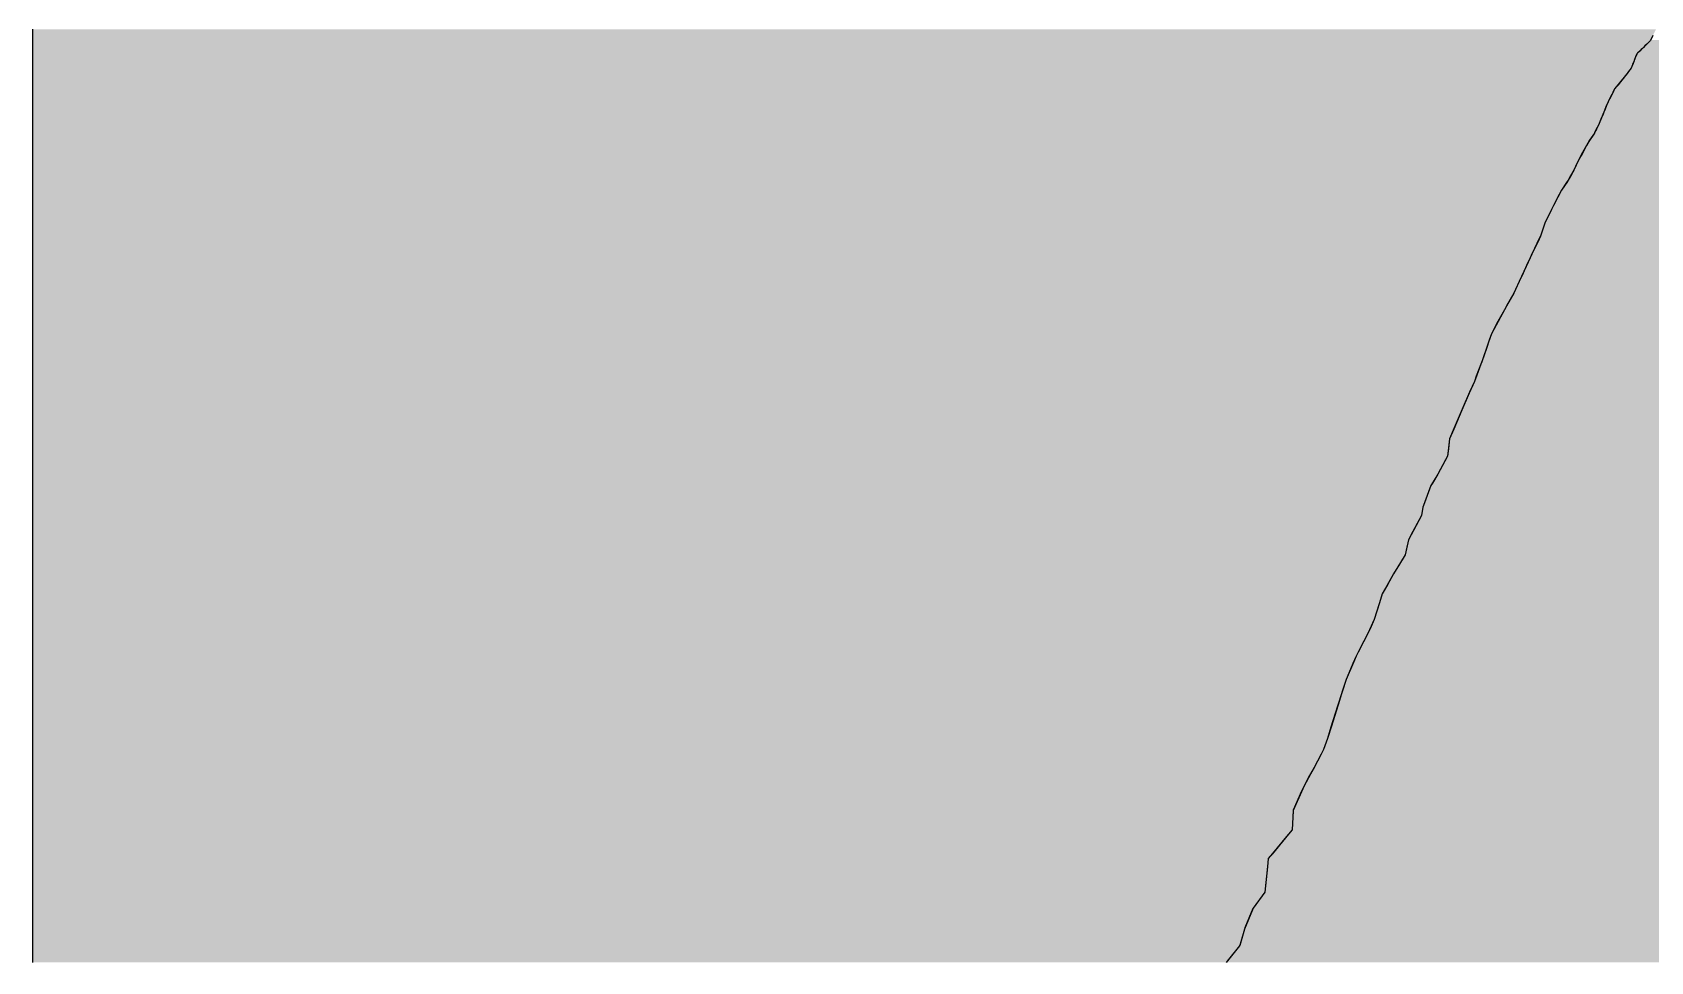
# Model space of a CAD drawing. Extents: x 0 to 428, y 0 to 297.
# Drawn here: x 284.32 to 295.65, y 19.81 to 26.31 of the extents above; entities that cross this region are included whole.
import ezdxf

# ---------------------------------------------------------------- set-up
doc = ezdxf.new("R2010")
doc.units = 0
doc.header["$MEASUREMENT"] = 0
doc.linetypes.add('CONTIN', pattern=[0])
doc.layers.get('0').update_dxf_attribs({"linetype": 'CONTIN'})
doc.layers.add('2', color=7, linetype='CONTIN')

# ---------------------------------------------------------------- blocks, each defined once
blk = doc.blocks.new('LOGO')
at = {"color": 156, "linetype": 'Continuous'}
for p, q in [((-135.675, 26.337), (-135.675, 26.293)), ((-135.675, 26.293), (-135.675, 26.258)), ((-124.331, 26.293), (-124.348, 26.258)), ((-135.675, 26.258), (-135.675, 26.258)), ((-135.675, 26.258), (-135.675, 26.258)), ((-135.675, 26.258), (-135.675, 26.256)), ((-135.675, 26.256), (-135.675, 26.254)), ((-135.675, 26.254), (-135.675, 26.253)), ((-135.675, 26.253), (-135.675, 26.249)), ((-135.675, 26.249), (-135.675, 26.247)), ((-135.675, 26.247), (-135.675, 26.244)), ((-135.675, 26.244), (-135.675, 26.233)), ((-135.675, 26.233), (-135.675, 26.22)), ((-135.675, 26.22), (-135.675, 26.209)), ((-135.675, 26.209), (-135.675, 26.202)), ((-135.675, 26.202), (-135.675, 26.195)), ((-135.675, 26.195), (-135.675, 26.186)), ((-135.675, 26.186), (-135.675, 26.169)), ((-135.675, 26.169), (-135.675, 26.164)), ((-124.439, 26.169), (-124.444, 26.164)), ((-124.421, 26.186), (-124.439, 26.169)), ((-124.413, 26.195), (-124.421, 26.186)), ((-124.405, 26.202), (-124.413, 26.195)), ((-124.398, 26.209), (-124.405, 26.202)), ((-124.387, 26.22), (-124.398, 26.209)), ((-124.373, 26.233), (-124.387, 26.22)), ((-124.362, 26.244), (-124.373, 26.233)), ((-124.359, 26.247), (-124.362, 26.244)), ((-124.357, 26.249), (-124.359, 26.247)), ((-124.353, 26.253), (-124.357, 26.249)), ((-124.352, 26.254), (-124.353, 26.253)), ((-124.35, 26.256), (-124.352, 26.254)), ((-124.348, 26.258), (-124.35, 26.256)), ((-124.348, 26.258), (-124.348, 26.258)), ((-124.348, 26.258), (-124.348, 26.258)), ((-135.675, 26.164), (-135.675, 26.163)), ((-135.675, 26.163), (-135.675, 26.15)), ((-135.675, 26.15), (-135.675, 26.13)), ((-135.675, 26.13), (-135.675, 26.119)), ((-135.675, 26.119), (-135.675, 26.116)), ((-135.675, 26.116), (-135.675, 26.09)), ((-135.675, 26.09), (-135.675, 26.089)), ((-135.675, 26.089), (-135.675, 26.083)), ((-135.675, 26.083), (-135.675, 26.064)), ((-135.675, 26.064), (-135.675, 26.053)), ((-124.484, 26.064), (-124.492, 26.053)), ((-124.476, 26.083), (-124.484, 26.064)), ((-124.474, 26.089), (-124.476, 26.083)), ((-124.463, 26.116), (-124.474, 26.09)), ((-124.474, 26.09), (-124.474, 26.089)), ((-124.462, 26.119), (-124.463, 26.116)), ((-124.458, 26.13), (-124.462, 26.119)), ((-124.45, 26.15), (-124.458, 26.13)), ((-124.444, 26.163), (-124.45, 26.15)), ((-124.444, 26.164), (-124.444, 26.163)), ((-135.675, 26.053), (-135.675, 26.052)), ((-135.675, 26.052), (-135.675, 26.033)), ((-135.675, 26.033), (-135.675, 26.028)), ((-135.675, 26.028), (-135.675, 25.961)), ((-135.675, 25.961), (-135.675, 25.941)), ((-124.566, 25.961), (-124.582, 25.941)), ((-124.512, 26.028), (-124.566, 25.961)), ((-124.508, 26.033), (-124.512, 26.028)), ((-124.493, 26.052), (-124.508, 26.033)), ((-124.492, 26.053), (-124.493, 26.052)), ((-135.675, 25.941), (-135.675, 25.939)), ((-135.675, 25.939), (-135.675, 25.92)), ((-135.675, 25.92), (-135.675, 25.894)), ((-135.675, 25.894), (-135.675, 25.88)), ((-135.675, 25.88), (-135.675, 25.84)), ((-135.675, 25.84), (-135.675, 25.83)), ((-135.675, 25.83), (-135.675, 25.808)), ((-124.645, 25.83), (-124.653, 25.808)), ((-124.64, 25.84), (-124.645, 25.83)), ((-124.619, 25.88), (-124.64, 25.84)), ((-124.612, 25.894), (-124.619, 25.88)), ((-124.599, 25.92), (-124.612, 25.894)), ((-124.583, 25.939), (-124.599, 25.92)), ((-124.582, 25.941), (-124.583, 25.939)), ((-135.675, 25.808), (-135.675, 25.806)), ((-135.675, 25.806), (-135.675, 25.757)), ((-135.675, 25.757), (-135.675, 25.743)), ((-135.675, 25.743), (-135.675, 25.707)), ((-124.68, 25.743), (-124.695, 25.707)), ((-124.675, 25.757), (-124.68, 25.743)), ((-124.655, 25.806), (-124.675, 25.757)), ((-124.653, 25.808), (-124.655, 25.806)), ((-135.675, 25.707), (-135.675, 25.677)), ((-135.675, 25.677), (-135.675, 25.651)), ((-135.675, 25.651), (-135.675, 25.646)), ((-135.675, 25.646), (-135.675, 25.612)), ((-135.675, 25.612), (-135.675, 25.61)), ((-135.675, 25.61), (-135.675, 25.552)), ((-124.741, 25.61), (-124.779, 25.552)), ((-124.74, 25.612), (-124.741, 25.61)), ((-124.723, 25.646), (-124.74, 25.612)), ((-124.72, 25.651), (-124.723, 25.646)), ((-124.707, 25.677), (-124.72, 25.651)), ((-124.695, 25.707), (-124.707, 25.677)), ((-135.675, 25.552), (-135.675, 25.524)), ((-135.675, 25.524), (-135.675, 25.466)), ((-124.797, 25.524), (-124.827, 25.466)), ((-124.779, 25.552), (-124.797, 25.524)), ((-135.675, 25.466), (-135.675, 25.434)), ((-135.675, 25.434), (-135.675, 25.376)), ((-135.675, 25.376), (-135.675, 25.35)), ((-124.872, 25.376), (-124.884, 25.35)), ((-124.844, 25.434), (-124.872, 25.376)), ((-124.827, 25.466), (-124.844, 25.434)), ((-135.675, 25.35), (-135.675, 25.311)), ((-135.675, 25.311), (-135.675, 25.28)), ((-135.675, 25.28), (-135.675, 25.264)), ((-135.675, 25.264), (-135.675, 25.21)), ((-124.935, 25.264), (-124.971, 25.21)), ((-124.924, 25.28), (-124.935, 25.264)), ((-124.907, 25.311), (-124.924, 25.28)), ((-124.884, 25.35), (-124.907, 25.311)), ((-135.675, 25.21), (-135.675, 25.154)), ((-135.675, 25.154), (-135.675, 25.104)), ((-125.001, 25.154), (-125.028, 25.104)), ((-124.971, 25.21), (-125.001, 25.154)), ((-135.675, 25.104), (-135.675, 25.067)), ((-135.675, 25.067), (-135.675, 24.98)), ((-125.046, 25.067), (-125.088, 24.98)), ((-125.028, 25.104), (-125.046, 25.067)), ((-135.675, 24.98), (-135.675, 24.952)), ((-135.675, 24.952), (-135.675, 24.89)), ((-125.097, 24.952), (-125.118, 24.89)), ((-125.088, 24.98), (-125.097, 24.952)), ((-135.675, 24.89), (-135.675, 24.869)), ((-135.675, 24.869), (-135.675, 24.754)), ((-125.128, 24.869), (-125.183, 24.754)), ((-125.118, 24.89), (-125.128, 24.869)), ((-135.675, 24.754), (-135.675, 24.737)), ((-135.675, 24.737), (-135.675, 24.676)), ((-125.191, 24.737), (-125.219, 24.676)), ((-125.183, 24.754), (-125.191, 24.737)), ((-135.675, 24.676), (-135.675, 24.606)), ((-135.675, 24.606), (-135.675, 24.597)), ((-135.675, 24.597), (-135.675, 24.49)), ((-125.255, 24.597), (-125.305, 24.49)), ((-125.25, 24.606), (-125.255, 24.597)), ((-125.219, 24.676), (-125.25, 24.606)), ((-135.675, 24.49), (-135.675, 24.401)), ((-125.305, 24.49), (-125.355, 24.401)), ((-135.675, 24.401), (-135.675, 24.373)), ((-135.675, 24.373), (-135.675, 24.266)), ((-125.371, 24.373), (-125.429, 24.266)), ((-125.355, 24.401), (-125.371, 24.373)), ((-135.675, 24.266), (-135.675, 24.207)), ((-125.429, 24.266), (-125.461, 24.207)), ((-135.675, 24.207), (-135.675, 24.141)), ((-135.675, 24.141), (-135.675, 24.01)), ((-125.484, 24.141), (-125.529, 24.01)), ((-125.461, 24.207), (-125.484, 24.141)), ((-135.675, 24.01), (-135.675, 23.993)), ((-135.675, 23.993), (-135.675, 23.909)), ((-135.675, 23.909), (-135.675, 23.873)), ((-125.568, 23.909), (-125.581, 23.873)), ((-125.535, 23.993), (-125.568, 23.909)), ((-125.529, 24.01), (-125.535, 23.993)), ((-135.675, 23.873), (-135.675, 23.79)), ((-135.675, 23.79), (-135.675, 23.671)), ((-125.618, 23.79), (-125.669, 23.671)), ((-125.581, 23.873), (-125.618, 23.79)), ((-135.675, 23.671), (-135.675, 23.54)), ((-125.669, 23.671), (-125.725, 23.54)), ((-135.675, 23.54), (-135.675, 23.471)), ((-135.675, 23.471), (-135.675, 23.401)), ((-125.755, 23.471), (-125.763, 23.401)), ((-125.725, 23.54), (-125.755, 23.471)), ((-135.675, 23.401), (-135.675, 23.351)), ((-135.675, 23.351), (-135.675, 23.315)), ((-125.769, 23.351), (-125.787, 23.315)), ((-125.763, 23.401), (-125.769, 23.351)), ((-135.675, 23.315), (-135.675, 23.224)), ((-135.675, 23.224), (-135.675, 23.162)), ((-125.836, 23.224), (-125.874, 23.162)), ((-125.787, 23.315), (-125.836, 23.224)), ((-135.675, 23.162), (-135.675, 23.144)), ((-135.675, 23.144), (-135.675, 23.023)), ((-125.886, 23.144), (-125.931, 23.023)), ((-125.874, 23.162), (-125.886, 23.144)), ((-135.675, 23.023), (-135.675, 22.994)), ((-125.931, 23.023), (-125.942, 22.994)), ((-135.675, 22.994), (-135.675, 22.934)), ((-135.675, 22.934), (-135.675, 22.823)), ((-125.952, 22.934), (-126.011, 22.823)), ((-125.942, 22.994), (-125.952, 22.934)), ((-135.675, 22.823), (-135.675, 22.764)), ((-126.011, 22.823), (-126.042, 22.764)), ((-135.675, 22.764), (-135.675, 22.693)), ((-135.675, 22.693), (-135.675, 22.661)), ((-135.675, 22.661), (-135.675, 22.576)), ((-126.066, 22.661), (-126.117, 22.576)), ((-126.059, 22.693), (-126.066, 22.661)), ((-126.042, 22.764), (-126.059, 22.693)), ((-135.675, 22.576), (-135.675, 22.527)), ((-126.117, 22.576), (-126.146, 22.527)), ((-135.675, 22.527), (-135.675, 22.443)), ((-135.675, 22.443), (-135.675, 22.387)), ((-126.194, 22.443), (-126.226, 22.387)), ((-126.146, 22.527), (-126.194, 22.443)), ((-135.675, 22.387), (-135.675, 22.317)), ((-135.675, 22.317), (-135.675, 22.207)), ((-126.248, 22.317), (-126.283, 22.207)), ((-126.226, 22.387), (-126.248, 22.317)), ((-135.675, 22.207), (-135.675, 22.136)), ((-126.283, 22.207), (-126.314, 22.136)), ((-135.675, 22.136), (-135.675, 22.124)), ((-135.675, 22.124), (-135.675, 21.98)), ((-126.319, 22.124), (-126.394, 21.98)), ((-126.314, 22.136), (-126.319, 22.124)), ((-135.675, 21.98), (-135.675, 21.95)), ((-126.394, 21.98), (-126.409, 21.95)), ((-135.675, 21.95), (-135.675, 21.899)), ((-135.675, 21.899), (-135.675, 21.787)), ((-126.431, 21.899), (-126.479, 21.787)), ((-126.409, 21.95), (-126.431, 21.899)), ((-135.675, 21.787), (-135.675, 21.701)), ((-126.479, 21.787), (-126.507, 21.701)), ((-135.675, 21.701), (-135.675, 21.602)), ((-126.507, 21.701), (-126.538, 21.602)), ((-135.675, 21.602), (-135.675, 21.454)), ((-126.538, 21.602), (-126.585, 21.454)), ((-135.675, 21.454), (-135.675, 21.375)), ((-126.585, 21.454), (-126.61, 21.375)), ((-135.675, 21.375), (-135.675, 21.298)), ((-135.675, 21.298), (-135.675, 21.256)), ((-126.637, 21.298), (-126.659, 21.256)), ((-126.61, 21.375), (-126.637, 21.298)), ((-135.675, 21.256), (-135.675, 21.171)), ((-126.659, 21.256), (-126.703, 21.171)), ((-135.675, 21.171), (-135.675, 21.117)), ((-135.675, 21.117), (-135.675, 21.045)), ((-126.734, 21.117), (-126.773, 21.045)), ((-126.703, 21.171), (-126.734, 21.117)), ((-135.675, 21.045), (-135.675, 21.002)), ((-135.675, 21.002), (-135.675, 20.871)), ((-126.792, 21.002), (-126.85, 20.871)), ((-126.773, 21.045), (-126.792, 21.002)), ((-135.675, 20.871), (-135.675, 20.87)), ((-135.675, 20.87), (-135.675, 20.735)), ((-126.85, 20.87), (-126.857, 20.735)), ((-126.85, 20.871), (-126.85, 20.87)), ((-135.675, 20.735), (-135.675, 20.681)), ((-126.857, 20.735), (-126.902, 20.681)), ((-135.675, 20.681), (-135.675, 20.566)), ((-126.902, 20.681), (-126.997, 20.566)), ((-135.675, 20.566), (-135.675, 20.535)), ((-135.675, 20.535), (-135.675, 20.477)), ((-127.024, 20.535), (-127.029, 20.477)), ((-126.997, 20.566), (-127.024, 20.535)), ((-135.675, 20.477), (-135.675, 20.301)), ((-127.029, 20.477), (-127.047, 20.301)), ((-135.675, 20.301), (-135.675, 20.188)), ((-127.047, 20.301), (-127.13, 20.188)), ((-135.675, 20.188), (-135.675, 20.177)), ((-135.675, 20.177), (-135.675, 20.042)), ((-127.135, 20.177), (-127.19, 20.042)), ((-127.13, 20.188), (-127.135, 20.177)), ((-135.675, 20.042), (-135.675, 20.041)), ((-135.675, 20.041), (-135.675, 19.928)), ((-127.19, 20.041), (-127.223, 19.928)), ((-127.19, 20.042), (-127.19, 20.041)), ((-135.675, 19.928), (-135.675, 19.924)), ((-135.675, 19.924), (-135.675, 19.82)), ((-127.224, 19.924), (-127.309, 19.82)), ((-127.223, 19.928), (-127.224, 19.924)), ((-135.675, 19.82), (-135.675, 19.808)), ((-127.309, 19.82), (-127.318, 19.808))]:
    blk.add_line(p, q, dxfattribs=at)
at = {"color": 9, "linetype": 'Continuous'}
for p, q in [((-124.439, 26.169), (-124.444, 26.164)), ((-124.436, 26.172), (-124.439, 26.169)), ((-124.413, 26.195), (-124.436, 26.172)), ((-124.404, 26.203), (-124.413, 26.195)), ((-124.397, 26.21), (-124.404, 26.203)), ((-124.39, 26.217), (-124.397, 26.21)), ((-124.379, 26.228), (-124.39, 26.217)), ((-124.364, 26.242), (-124.379, 26.228)), ((-124.362, 26.244), (-124.364, 26.242)), ((-124.351, 26.255), (-124.362, 26.244)), ((-124.349, 26.257), (-124.351, 26.255)), ((-124.348, 26.258), (-124.349, 26.257)), ((-124.346, 26.262), (-124.348, 26.258)), ((-124.486, 26.062), (-124.493, 26.052)), ((-124.484, 26.064), (-124.486, 26.062)), ((-124.474, 26.089), (-124.484, 26.064)), ((-124.473, 26.091), (-124.474, 26.089)), ((-124.47, 26.098), (-124.473, 26.091)), ((-124.463, 26.116), (-124.47, 26.098)), ((-124.459, 26.127), (-124.463, 26.116)), ((-124.455, 26.138), (-124.459, 26.127)), ((-124.446, 26.159), (-124.455, 26.138)), ((-124.444, 26.164), (-124.446, 26.159)), ((-124.577, 25.947), (-124.599, 25.92)), ((-124.575, 25.949), (-124.577, 25.947)), ((-124.559, 25.97), (-124.575, 25.949)), ((-124.505, 26.037), (-124.559, 25.97)), ((-124.501, 26.042), (-124.505, 26.037)), ((-124.493, 26.052), (-124.501, 26.042)), ((-124.645, 25.83), (-124.65, 25.817)), ((-124.635, 25.848), (-124.645, 25.83)), ((-124.615, 25.888), (-124.635, 25.848)), ((-124.608, 25.902), (-124.615, 25.888)), ((-124.599, 25.92), (-124.608, 25.902)), ((-124.692, 25.716), (-124.707, 25.677)), ((-124.677, 25.751), (-124.692, 25.716)), ((-124.671, 25.765), (-124.677, 25.751)), ((-124.651, 25.814), (-124.671, 25.765)), ((-124.65, 25.817), (-124.651, 25.814)), ((-124.741, 25.61), (-124.774, 25.56)), ((-124.733, 25.626), (-124.741, 25.61)), ((-124.727, 25.638), (-124.733, 25.626)), ((-124.719, 25.655), (-124.727, 25.638)), ((-124.716, 25.659), (-124.719, 25.655)), ((-124.707, 25.677), (-124.716, 25.659)), ((-124.797, 25.524), (-124.823, 25.475)), ((-124.774, 25.56), (-124.797, 25.524)), ((-124.868, 25.385), (-124.884, 25.35)), ((-124.844, 25.434), (-124.868, 25.385)), ((-124.823, 25.475), (-124.844, 25.434)), ((-124.929, 25.272), (-124.971, 25.21)), ((-124.924, 25.28), (-124.929, 25.272)), ((-124.902, 25.32), (-124.924, 25.28)), ((-124.884, 25.35), (-124.902, 25.32)), ((-124.996, 25.163), (-125.028, 25.104)), ((-124.971, 25.21), (-124.996, 25.163)), ((-125.041, 25.075), (-125.088, 24.98)), ((-125.028, 25.104), (-125.041, 25.075)), ((-125.094, 24.96), (-125.118, 24.89)), ((-125.088, 24.98), (-125.094, 24.96)), ((-125.124, 24.877), (-125.179, 24.763)), ((-125.118, 24.89), (-125.124, 24.877)), ((-125.191, 24.737), (-125.215, 24.684)), ((-125.179, 24.763), (-125.191, 24.737)), ((-125.255, 24.597), (-125.305, 24.49)), ((-125.247, 24.614), (-125.255, 24.597)), ((-125.215, 24.684), (-125.247, 24.614)), ((-125.305, 24.49), (-125.351, 24.41)), ((-125.371, 24.373), (-125.425, 24.275)), ((-125.351, 24.41), (-125.371, 24.373)), ((-125.425, 24.275), (-125.461, 24.207)), ((-125.474, 24.169), (-125.497, 24.104)), ((-125.461, 24.207), (-125.474, 24.169)), ((-125.526, 24.018), (-125.535, 23.993)), ((-125.497, 24.104), (-125.526, 24.018)), ((-125.564, 23.917), (-125.581, 23.873)), ((-125.535, 23.993), (-125.564, 23.917)), ((-125.614, 23.798), (-125.666, 23.679)), ((-125.581, 23.873), (-125.614, 23.798)), ((-125.666, 23.679), (-125.722, 23.548)), ((-125.755, 23.471), (-125.762, 23.409)), ((-125.722, 23.548), (-125.755, 23.471)), ((-125.769, 23.351), (-125.783, 23.324)), ((-125.762, 23.409), (-125.769, 23.351)), ((-125.836, 23.224), (-125.869, 23.171)), ((-125.783, 23.324), (-125.836, 23.224)), ((-125.886, 23.144), (-125.928, 23.031)), ((-125.869, 23.171), (-125.886, 23.144)), ((-125.928, 23.031), (-125.942, 22.994)), ((-125.952, 22.934), (-126.007, 22.831)), ((-125.942, 22.994), (-125.952, 22.934)), ((-126.007, 22.831), (-126.042, 22.764)), ((-126.066, 22.661), (-126.112, 22.584)), ((-126.057, 22.701), (-126.066, 22.661)), ((-126.042, 22.764), (-126.057, 22.701)), ((-126.112, 22.584), (-126.146, 22.527)), ((-126.189, 22.451), (-126.226, 22.387)), ((-126.146, 22.527), (-126.189, 22.451)), ((-126.245, 22.325), (-126.283, 22.207)), ((-126.226, 22.387), (-126.245, 22.325)), ((-126.283, 22.207), (-126.311, 22.143)), ((-126.319, 22.124), (-126.39, 21.988)), ((-126.311, 22.143), (-126.319, 22.124)), ((-126.39, 21.988), (-126.409, 21.95)), ((-126.428, 21.907), (-126.479, 21.787)), ((-126.409, 21.95), (-126.428, 21.907)), ((-126.479, 21.787), (-126.504, 21.71)), ((-126.504, 21.71), (-126.535, 21.611)), ((-126.535, 21.611), (-126.582, 21.462)), ((-126.582, 21.462), (-126.61, 21.375)), ((-126.637, 21.298), (-126.654, 21.265)), ((-126.61, 21.375), (-126.637, 21.298)), ((-126.654, 21.265), (-126.703, 21.171)), ((-126.729, 21.125), (-126.773, 21.045)), ((-126.703, 21.171), (-126.729, 21.125)), ((-126.791, 21.006), (-126.849, 20.873)), ((-126.773, 21.045), (-126.791, 21.006)), ((-126.85, 20.871), (-126.857, 20.735)), ((-126.849, 20.873), (-126.85, 20.871)), ((-126.857, 20.735), (-126.895, 20.689)), ((-126.895, 20.689), (-126.994, 20.57)), ((-127.024, 20.535), (-127.029, 20.48)), ((-126.994, 20.57), (-127.024, 20.535)), ((-127.029, 20.48), (-127.047, 20.301)), ((-127.047, 20.301), (-127.13, 20.188)), ((-127.131, 20.186), (-127.187, 20.051)), ((-127.13, 20.188), (-127.131, 20.186)), ((-127.187, 20.051), (-127.19, 20.041)), ((-127.19, 20.041), (-127.22, 19.936)), ((-127.302, 19.828), (-127.318, 19.808)), ((-127.224, 19.924), (-127.302, 19.828)), ((-127.22, 19.936), (-127.224, 19.924))]:
    blk.add_line(p, q, dxfattribs=at)
at = {"color": 156, "linetype": 'Continuous'}
for points in [[(-135.675, 26.337), (-135.675, 26.293), (-124.331, 26.293)], [(-135.675, 26.293), (-135.675, 26.258), (-124.348, 26.258)], [(-135.675, 26.258), (-135.675, 26.258), (-124.348, 26.258)], [(-135.675, 26.258), (-135.675, 26.258), (-124.348, 26.258)], [(-135.675, 26.258), (-135.675, 26.256), (-124.35, 26.256)], [(-135.675, 26.256), (-135.675, 26.254), (-124.352, 26.254)], [(-135.675, 26.254), (-135.675, 26.253), (-124.353, 26.253)], [(-135.675, 26.253), (-135.675, 26.249), (-124.357, 26.249)], [(-135.675, 26.249), (-135.675, 26.247), (-124.359, 26.247)], [(-135.675, 26.247), (-135.675, 26.244), (-124.362, 26.244)], [(-135.675, 26.244), (-135.675, 26.233), (-124.373, 26.233)], [(-135.675, 26.233), (-135.675, 26.22), (-124.387, 26.22)], [(-135.675, 26.22), (-135.675, 26.209), (-124.398, 26.209)], [(-135.675, 26.209), (-135.675, 26.202), (-124.405, 26.202)], [(-135.675, 26.202), (-135.675, 26.195), (-124.413, 26.195)], [(-135.675, 26.195), (-135.675, 26.186), (-124.421, 26.186)], [(-135.675, 26.186), (-135.675, 26.169), (-124.439, 26.169)], [(-135.675, 26.169), (-135.675, 26.164), (-124.444, 26.164)], [(-135.675, 26.164), (-135.675, 26.163), (-124.444, 26.163)], [(-135.675, 26.163), (-135.675, 26.15), (-124.45, 26.15)], [(-135.675, 26.15), (-135.675, 26.13), (-124.458, 26.13)], [(-135.675, 26.13), (-135.675, 26.119), (-124.462, 26.119)], [(-135.675, 26.119), (-135.675, 26.116), (-124.463, 26.116)], [(-135.675, 26.116), (-135.675, 26.09), (-124.474, 26.09)], [(-135.675, 26.09), (-135.675, 26.089), (-124.474, 26.089)], [(-135.675, 26.089), (-135.675, 26.083), (-124.476, 26.083)], [(-135.675, 26.083), (-135.675, 26.064), (-124.484, 26.064)], [(-135.675, 26.064), (-135.675, 26.053), (-124.492, 26.053)], [(-135.675, 26.053), (-135.675, 26.052), (-124.493, 26.052)], [(-135.675, 26.052), (-135.675, 26.033), (-124.508, 26.033)], [(-135.675, 26.033), (-135.675, 26.028), (-124.512, 26.028)], [(-135.675, 26.028), (-135.675, 25.961), (-124.566, 25.961)], [(-135.675, 25.961), (-135.675, 25.941), (-124.582, 25.941)], [(-135.675, 25.941), (-135.675, 25.939), (-124.583, 25.939)], [(-135.675, 25.939), (-135.675, 25.92), (-124.599, 25.92)], [(-135.675, 25.92), (-135.675, 25.894), (-124.612, 25.894)], [(-135.675, 25.894), (-135.675, 25.88), (-124.619, 25.88)], [(-135.675, 25.88), (-135.675, 25.84), (-124.64, 25.84)], [(-135.675, 25.84), (-135.675, 25.83), (-124.645, 25.83)], [(-135.675, 25.83), (-135.675, 25.808), (-124.653, 25.808)], [(-135.675, 25.808), (-135.675, 25.806), (-124.655, 25.806)], [(-135.675, 25.806), (-135.675, 25.757), (-124.675, 25.757)], [(-135.675, 25.757), (-135.675, 25.743), (-124.68, 25.743)], [(-135.675, 25.743), (-135.675, 25.707), (-124.695, 25.707)], [(-135.675, 25.707), (-135.675, 25.677), (-124.707, 25.677)], [(-135.675, 25.677), (-135.675, 25.651), (-124.72, 25.651)], [(-135.675, 25.651), (-135.675, 25.646), (-124.723, 25.646)], [(-135.675, 25.646), (-135.675, 25.612), (-124.74, 25.612)], [(-135.675, 25.612), (-135.675, 25.61), (-124.741, 25.61)], [(-135.675, 25.61), (-135.675, 25.552), (-124.779, 25.552)], [(-135.675, 25.552), (-135.675, 25.524), (-124.797, 25.524)], [(-135.675, 25.524), (-135.675, 25.466), (-124.827, 25.466)], [(-135.675, 25.466), (-135.675, 25.434), (-124.844, 25.434)], [(-135.675, 25.434), (-135.675, 25.376), (-124.872, 25.376)], [(-135.675, 25.376), (-135.675, 25.35), (-124.884, 25.35)], [(-135.675, 25.35), (-135.675, 25.311), (-124.907, 25.311)], [(-135.675, 25.311), (-135.675, 25.28), (-124.924, 25.28)], [(-135.675, 25.28), (-135.675, 25.264), (-124.935, 25.264)], [(-135.675, 25.264), (-135.675, 25.21), (-124.971, 25.21)], [(-135.675, 25.21), (-135.675, 25.154), (-125.001, 25.154)], [(-135.675, 25.154), (-135.675, 25.104), (-125.028, 25.104)], [(-135.675, 25.104), (-135.675, 25.067), (-125.046, 25.067)], [(-135.675, 25.067), (-135.675, 24.98), (-125.088, 24.98)], [(-135.675, 24.98), (-135.675, 24.952), (-125.097, 24.952)], [(-135.675, 24.952), (-135.675, 24.89), (-125.118, 24.89)], [(-135.675, 24.89), (-135.675, 24.869), (-125.128, 24.869)], [(-135.675, 24.869), (-135.675, 24.754), (-125.183, 24.754)], [(-135.675, 24.754), (-135.675, 24.737), (-125.191, 24.737)], [(-135.675, 24.737), (-135.675, 24.676), (-125.219, 24.676)], [(-135.675, 24.676), (-135.675, 24.606), (-125.25, 24.606)], [(-135.675, 24.606), (-135.675, 24.597), (-125.255, 24.597)], [(-135.675, 24.597), (-135.675, 24.49), (-125.305, 24.49)], [(-135.675, 24.49), (-135.675, 24.401), (-125.355, 24.401)], [(-135.675, 24.401), (-135.675, 24.373), (-125.371, 24.373)], [(-135.675, 24.373), (-135.675, 24.266), (-125.429, 24.266)], [(-135.675, 24.266), (-135.675, 24.207), (-125.461, 24.207)], [(-135.675, 24.207), (-135.675, 24.141), (-125.484, 24.141)], [(-135.675, 24.141), (-135.675, 24.01), (-125.529, 24.01)], [(-135.675, 24.01), (-135.675, 23.993), (-125.535, 23.993)], [(-135.675, 23.993), (-135.675, 23.909), (-125.568, 23.909)], [(-135.675, 23.909), (-135.675, 23.873), (-125.581, 23.873)], [(-135.675, 23.873), (-135.675, 23.79), (-125.618, 23.79)], [(-135.675, 23.79), (-135.675, 23.671), (-125.669, 23.671)], [(-135.675, 23.671), (-135.675, 23.54), (-125.725, 23.54)], [(-135.675, 23.54), (-135.675, 23.471), (-125.755, 23.471)], [(-135.675, 23.471), (-135.675, 23.401), (-125.763, 23.401)], [(-135.675, 23.401), (-135.675, 23.351), (-125.769, 23.351)], [(-135.675, 23.351), (-135.675, 23.315), (-125.787, 23.315)], [(-135.675, 23.315), (-135.675, 23.224), (-125.836, 23.224)], [(-135.675, 23.224), (-135.675, 23.162), (-125.874, 23.162)], [(-135.675, 23.162), (-135.675, 23.144), (-125.886, 23.144)], [(-135.675, 23.144), (-135.675, 23.023), (-125.931, 23.023)], [(-135.675, 23.023), (-135.675, 22.994), (-125.942, 22.994)], [(-135.675, 22.994), (-135.675, 22.934), (-125.952, 22.934)], [(-135.675, 22.934), (-135.675, 22.823), (-126.011, 22.823)], [(-135.675, 22.823), (-135.675, 22.764), (-126.042, 22.764)], [(-135.675, 22.764), (-135.675, 22.693), (-126.059, 22.693)], [(-135.675, 22.693), (-135.675, 22.661), (-126.066, 22.661)], [(-135.675, 22.661), (-135.675, 22.576), (-126.117, 22.576)], [(-135.675, 22.576), (-135.675, 22.527), (-126.146, 22.527)], [(-135.675, 22.527), (-135.675, 22.443), (-126.194, 22.443)], [(-135.675, 22.443), (-135.675, 22.387), (-126.226, 22.387)], [(-135.675, 22.387), (-135.675, 22.317), (-126.248, 22.317)], [(-135.675, 22.317), (-135.675, 22.207), (-126.283, 22.207)], [(-135.675, 22.207), (-135.675, 22.136), (-126.314, 22.136)], [(-135.675, 22.136), (-135.675, 22.124), (-126.319, 22.124)], [(-135.675, 22.124), (-135.675, 21.98), (-126.394, 21.98)], [(-135.675, 21.98), (-135.675, 21.95), (-126.409, 21.95)], [(-135.675, 21.95), (-135.675, 21.899), (-126.431, 21.899)], [(-135.675, 21.899), (-135.675, 21.787), (-126.479, 21.787)], [(-135.675, 21.787), (-135.675, 21.701), (-126.507, 21.701)], [(-135.675, 21.701), (-135.675, 21.602), (-126.538, 21.602)], [(-135.675, 21.602), (-135.675, 21.454), (-126.585, 21.454)], [(-135.675, 21.454), (-135.675, 21.375), (-126.61, 21.375)], [(-135.675, 21.375), (-135.675, 21.298), (-126.637, 21.298)], [(-135.675, 21.298), (-135.675, 21.256), (-126.659, 21.256)], [(-135.675, 21.256), (-135.675, 21.171), (-126.703, 21.171)], [(-135.675, 21.171), (-135.675, 21.117), (-126.734, 21.117)], [(-135.675, 21.117), (-135.675, 21.045), (-126.773, 21.045)], [(-135.675, 21.045), (-135.675, 21.002), (-126.792, 21.002)], [(-135.675, 21.002), (-135.675, 20.871), (-126.85, 20.871)], [(-135.675, 20.871), (-135.675, 20.87), (-126.85, 20.87)], [(-135.675, 20.87), (-135.675, 20.735), (-126.857, 20.735)], [(-135.675, 20.735), (-135.675, 20.681), (-126.902, 20.681)], [(-135.675, 20.681), (-135.675, 20.566), (-126.997, 20.566)], [(-135.675, 20.566), (-135.675, 20.535), (-127.024, 20.535)], [(-135.675, 20.535), (-135.675, 20.477), (-127.029, 20.477)], [(-135.675, 20.477), (-135.675, 20.301), (-127.047, 20.301)], [(-135.675, 20.301), (-135.675, 20.188), (-127.13, 20.188)], [(-135.675, 20.188), (-135.675, 20.177), (-127.135, 20.177)], [(-135.675, 20.177), (-135.675, 20.042), (-127.19, 20.042)], [(-135.675, 20.042), (-135.675, 20.041), (-127.19, 20.041)], [(-135.675, 20.041), (-135.675, 19.928), (-127.223, 19.928)], [(-135.675, 19.928), (-135.675, 19.924), (-127.224, 19.924)], [(-135.675, 19.924), (-135.675, 19.82), (-127.309, 19.82)], [(-135.675, 19.82), (-135.675, 19.808), (-127.318, 19.808)]]:
    blk.add_solid(points, dxfattribs=at)
at = {"color": 156, "linetype": 'Continuous', "extrusion": (0, 0, -1)}
for points in [[(135.675, 26.337), (124.309, 26.337), (124.331, 26.293)], [(135.675, 26.293), (124.331, 26.293), (124.348, 26.258)], [(135.675, 26.258), (124.348, 26.258), (124.348, 26.258)], [(135.675, 26.258), (124.348, 26.258), (124.348, 26.258)], [(135.675, 26.258), (124.348, 26.258), (124.35, 26.256)], [(135.675, 26.256), (124.35, 26.256), (124.352, 26.254)], [(135.675, 26.254), (124.352, 26.254), (124.353, 26.253)], [(135.675, 26.253), (124.353, 26.253), (124.357, 26.249)], [(135.675, 26.249), (124.357, 26.249), (124.359, 26.247)], [(135.675, 26.247), (124.359, 26.247), (124.362, 26.244)], [(135.675, 26.244), (124.362, 26.244), (124.373, 26.233)], [(135.675, 26.233), (124.373, 26.233), (124.387, 26.22)], [(135.675, 26.22), (124.387, 26.22), (124.398, 26.209)], [(135.675, 26.209), (124.398, 26.209), (124.405, 26.202)], [(135.675, 26.202), (124.405, 26.202), (124.413, 26.195)], [(135.675, 26.195), (124.413, 26.195), (124.421, 26.186)], [(135.675, 26.186), (124.421, 26.186), (124.439, 26.169)], [(135.675, 26.169), (124.439, 26.169), (124.444, 26.164)], [(135.675, 26.164), (124.444, 26.164), (124.444, 26.163)], [(135.675, 26.163), (124.444, 26.163), (124.45, 26.15)], [(135.675, 26.15), (124.45, 26.15), (124.458, 26.13)], [(135.675, 26.13), (124.458, 26.13), (124.462, 26.119)], [(135.675, 26.119), (124.462, 26.119), (124.463, 26.116)], [(135.675, 26.116), (124.463, 26.116), (124.474, 26.09)], [(135.675, 26.09), (124.474, 26.09), (124.474, 26.089)], [(135.675, 26.089), (124.474, 26.089), (124.476, 26.083)], [(135.675, 26.083), (124.476, 26.083), (124.484, 26.064)], [(135.675, 26.064), (124.484, 26.064), (124.492, 26.053)], [(135.675, 26.053), (124.492, 26.053), (124.493, 26.052)], [(135.675, 26.052), (124.493, 26.052), (124.508, 26.033)], [(135.675, 26.033), (124.508, 26.033), (124.512, 26.028)], [(135.675, 26.028), (124.512, 26.028), (124.566, 25.961)], [(135.675, 25.961), (124.566, 25.961), (124.582, 25.941)], [(135.675, 25.941), (124.582, 25.941), (124.583, 25.939)], [(135.675, 25.939), (124.583, 25.939), (124.599, 25.92)], [(135.675, 25.92), (124.599, 25.92), (124.612, 25.894)], [(135.675, 25.894), (124.612, 25.894), (124.619, 25.88)], [(135.675, 25.88), (124.619, 25.88), (124.64, 25.84)], [(135.675, 25.84), (124.64, 25.84), (124.645, 25.83)], [(135.675, 25.83), (124.645, 25.83), (124.653, 25.808)], [(135.675, 25.808), (124.653, 25.808), (124.655, 25.806)], [(135.675, 25.806), (124.655, 25.806), (124.675, 25.757)], [(135.675, 25.757), (124.675, 25.757), (124.68, 25.743)], [(135.675, 25.743), (124.68, 25.743), (124.695, 25.707)], [(135.675, 25.707), (124.695, 25.707), (124.707, 25.677)], [(135.675, 25.677), (124.707, 25.677), (124.72, 25.651)], [(135.675, 25.651), (124.72, 25.651), (124.723, 25.646)], [(135.675, 25.646), (124.723, 25.646), (124.74, 25.612)], [(135.675, 25.612), (124.74, 25.612), (124.741, 25.61)], [(135.675, 25.61), (124.741, 25.61), (124.779, 25.552)], [(135.675, 25.552), (124.779, 25.552), (124.797, 25.524)], [(135.675, 25.524), (124.797, 25.524), (124.827, 25.466)], [(135.675, 25.466), (124.827, 25.466), (124.844, 25.434)], [(135.675, 25.434), (124.844, 25.434), (124.872, 25.376)], [(135.675, 25.376), (124.872, 25.376), (124.884, 25.35)], [(135.675, 25.35), (124.884, 25.35), (124.907, 25.311)], [(135.675, 25.311), (124.907, 25.311), (124.924, 25.28)], [(135.675, 25.28), (124.924, 25.28), (124.935, 25.264)], [(135.675, 25.264), (124.935, 25.264), (124.971, 25.21)], [(135.675, 25.21), (124.971, 25.21), (125.001, 25.154)], [(135.675, 25.154), (125.001, 25.154), (125.028, 25.104)], [(135.675, 25.104), (125.028, 25.104), (125.046, 25.067)], [(135.675, 25.067), (125.046, 25.067), (125.088, 24.98)], [(135.675, 24.98), (125.088, 24.98), (125.097, 24.952)], [(135.675, 24.952), (125.097, 24.952), (125.118, 24.89)], [(135.675, 24.89), (125.118, 24.89), (125.128, 24.869)], [(135.675, 24.869), (125.128, 24.869), (125.183, 24.754)], [(135.675, 24.754), (125.183, 24.754), (125.191, 24.737)], [(135.675, 24.737), (125.191, 24.737), (125.219, 24.676)], [(135.675, 24.676), (125.219, 24.676), (125.25, 24.606)], [(135.675, 24.606), (125.25, 24.606), (125.255, 24.597)], [(135.675, 24.597), (125.255, 24.597), (125.305, 24.49)], [(135.675, 24.49), (125.305, 24.49), (125.355, 24.401)], [(135.675, 24.401), (125.355, 24.401), (125.371, 24.373)], [(135.675, 24.373), (125.371, 24.373), (125.429, 24.266)], [(135.675, 24.266), (125.429, 24.266), (125.461, 24.207)], [(135.675, 24.207), (125.461, 24.207), (125.484, 24.141)], [(135.675, 24.141), (125.484, 24.141), (125.529, 24.01)], [(135.675, 24.01), (125.529, 24.01), (125.535, 23.993)], [(135.675, 23.993), (125.535, 23.993), (125.568, 23.909)], [(135.675, 23.909), (125.568, 23.909), (125.581, 23.873)], [(135.675, 23.873), (125.581, 23.873), (125.618, 23.79)], [(135.675, 23.79), (125.618, 23.79), (125.669, 23.671)], [(135.675, 23.671), (125.669, 23.671), (125.725, 23.54)], [(135.675, 23.54), (125.725, 23.54), (125.755, 23.471)], [(135.675, 23.471), (125.755, 23.471), (125.763, 23.401)], [(135.675, 23.401), (125.763, 23.401), (125.769, 23.351)], [(135.675, 23.351), (125.769, 23.351), (125.787, 23.315)], [(135.675, 23.315), (125.787, 23.315), (125.836, 23.224)], [(135.675, 23.224), (125.836, 23.224), (125.874, 23.162)], [(135.675, 23.162), (125.874, 23.162), (125.886, 23.144)], [(135.675, 23.144), (125.886, 23.144), (125.931, 23.023)], [(135.675, 23.023), (125.931, 23.023), (125.942, 22.994)], [(135.675, 22.994), (125.942, 22.994), (125.952, 22.934)], [(135.675, 22.934), (125.952, 22.934), (126.011, 22.823)], [(135.675, 22.823), (126.011, 22.823), (126.042, 22.764)], [(135.675, 22.764), (126.042, 22.764), (126.059, 22.693)], [(135.675, 22.693), (126.059, 22.693), (126.066, 22.661)], [(135.675, 22.661), (126.066, 22.661), (126.117, 22.576)], [(135.675, 22.576), (126.117, 22.576), (126.146, 22.527)], [(135.675, 22.527), (126.146, 22.527), (126.194, 22.443)], [(135.675, 22.443), (126.194, 22.443), (126.226, 22.387)], [(135.675, 22.387), (126.226, 22.387), (126.248, 22.317)], [(135.675, 22.317), (126.248, 22.317), (126.283, 22.207)], [(135.675, 22.207), (126.283, 22.207), (126.314, 22.136)], [(135.675, 22.136), (126.314, 22.136), (126.319, 22.124)], [(135.675, 22.124), (126.319, 22.124), (126.394, 21.98)], [(135.675, 21.98), (126.394, 21.98), (126.409, 21.95)], [(135.675, 21.95), (126.409, 21.95), (126.431, 21.899)], [(135.675, 21.899), (126.431, 21.899), (126.479, 21.787)], [(135.675, 21.787), (126.479, 21.787), (126.507, 21.701)], [(135.675, 21.701), (126.507, 21.701), (126.538, 21.602)], [(135.675, 21.602), (126.538, 21.602), (126.585, 21.454)], [(135.675, 21.454), (126.585, 21.454), (126.61, 21.375)], [(135.675, 21.375), (126.61, 21.375), (126.637, 21.298)], [(135.675, 21.298), (126.637, 21.298), (126.659, 21.256)], [(135.675, 21.256), (126.659, 21.256), (126.703, 21.171)], [(135.675, 21.171), (126.703, 21.171), (126.734, 21.117)], [(135.675, 21.117), (126.734, 21.117), (126.773, 21.045)], [(135.675, 21.045), (126.773, 21.045), (126.792, 21.002)], [(135.675, 21.002), (126.792, 21.002), (126.85, 20.871)], [(135.675, 20.871), (126.85, 20.871), (126.85, 20.87)], [(135.675, 20.87), (126.85, 20.87), (126.857, 20.735)], [(135.675, 20.735), (126.857, 20.735), (126.902, 20.681)], [(135.675, 20.681), (126.902, 20.681), (126.997, 20.566)], [(135.675, 20.566), (126.997, 20.566), (127.024, 20.535)], [(135.675, 20.535), (127.024, 20.535), (127.029, 20.477)], [(135.675, 20.477), (127.029, 20.477), (127.047, 20.301)], [(135.675, 20.301), (127.047, 20.301), (127.13, 20.188)], [(135.675, 20.188), (127.13, 20.188), (127.135, 20.177)], [(135.675, 20.177), (127.135, 20.177), (127.19, 20.042)], [(135.675, 20.042), (127.19, 20.042), (127.19, 20.041)], [(135.675, 20.041), (127.19, 20.041), (127.223, 19.928)], [(135.675, 19.928), (127.223, 19.928), (127.224, 19.924)], [(135.675, 19.924), (127.224, 19.924), (127.309, 19.82)], [(135.675, 19.82), (127.309, 19.82), (127.318, 19.808)]]:
    blk.add_solid(points, dxfattribs=at)
at = {"color": 9, "linetype": 'Continuous'}
for points in [[(-124.439, 26.169), (-124.444, 26.164), (-116.048, 26.164)], [(-124.436, 26.172), (-124.439, 26.169), (-116.021, 26.169)], [(-124.413, 26.195), (-124.436, 26.172), (-116.01, 26.172)], [(-124.404, 26.203), (-124.413, 26.195), (-115.842, 26.195)], [(-124.397, 26.21), (-124.404, 26.203), (-115.779, 26.203)], [(-124.39, 26.217), (-124.397, 26.21), (-115.737, 26.21)], [(-124.379, 26.228), (-124.39, 26.217), (-115.698, 26.217)], [(-124.364, 26.242), (-124.379, 26.228), (-115.635, 26.228)], [(-124.362, 26.244), (-124.364, 26.242), (-115.6, 26.242)], [(-124.351, 26.255), (-124.362, 26.244), (-115.595, 26.244)], [(-124.349, 26.257), (-124.351, 26.255), (-115.567, 26.255)], [(-124.348, 26.258), (-124.349, 26.257), (-115.562, 26.257)], [(-124.346, 26.262), (-124.348, 26.258), (-115.561, 26.258)], [(-124.486, 26.062), (-124.493, 26.052), (-116.384, 26.052)], [(-124.484, 26.064), (-124.486, 26.062), (-116.316, 26.062)], [(-124.474, 26.089), (-124.484, 26.064), (-116.312, 26.064)], [(-124.473, 26.091), (-124.474, 26.089), (-116.263, 26.089)], [(-124.47, 26.098), (-124.473, 26.091), (-116.259, 26.091)], [(-124.463, 26.116), (-124.47, 26.098), (-116.246, 26.098)], [(-124.459, 26.127), (-124.463, 26.116), (-116.211, 26.116)], [(-124.455, 26.138), (-124.459, 26.127), (-116.189, 26.127)], [(-124.446, 26.159), (-124.455, 26.138), (-116.168, 26.138)], [(-124.444, 26.164), (-124.446, 26.159), (-116.072, 26.159)], [(-124.577, 25.947), (-124.599, 25.92), (-116.723, 25.92)], [(-124.575, 25.949), (-124.577, 25.947), (-116.656, 25.947)], [(-124.559, 25.97), (-124.575, 25.949), (-116.652, 25.949)], [(-124.505, 26.037), (-124.559, 25.97), (-116.615, 25.97)], [(-124.501, 26.042), (-124.505, 26.037), (-116.494, 26.037)], [(-124.493, 26.052), (-124.501, 26.042), (-116.459, 26.042)], [(-124.645, 25.83), (-124.65, 25.817), (-116.943, 25.817)], [(-124.635, 25.848), (-124.645, 25.83), (-116.917, 25.83)], [(-124.615, 25.888), (-124.635, 25.848), (-116.88, 25.848)], [(-124.608, 25.902), (-124.615, 25.888), (-116.8, 25.888)], [(-124.599, 25.92), (-124.608, 25.902), (-116.766, 25.902)], [(-124.692, 25.716), (-124.707, 25.677), (-117.153, 25.677)], [(-124.677, 25.751), (-124.692, 25.716), (-117.095, 25.716)], [(-124.671, 25.765), (-124.677, 25.751), (-117.041, 25.751)], [(-124.651, 25.814), (-124.671, 25.765), (-117.021, 25.765)], [(-124.65, 25.817), (-124.651, 25.814), (-116.949, 25.814)], [(-124.741, 25.61), (-124.774, 25.56), (-117.34, 25.56)], [(-124.733, 25.626), (-124.741, 25.61), (-117.259, 25.61)], [(-124.727, 25.638), (-124.733, 25.626), (-117.234, 25.626)], [(-124.719, 25.655), (-124.727, 25.638), (-117.214, 25.638)], [(-124.716, 25.659), (-124.719, 25.655), (-117.187, 25.655)], [(-124.707, 25.677), (-124.716, 25.659), (-117.18, 25.659)], [(-124.797, 25.524), (-124.823, 25.475), (-117.408, 25.475)], [(-124.774, 25.56), (-124.797, 25.524), (-117.369, 25.524)], [(-124.868, 25.385), (-124.884, 25.35), (-117.52, 25.35)], [(-124.844, 25.434), (-124.868, 25.385), (-117.48, 25.385)], [(-124.823, 25.475), (-124.844, 25.434), (-117.441, 25.434)], [(-124.929, 25.272), (-124.971, 25.21), (-117.668, 25.21)], [(-124.924, 25.28), (-124.929, 25.272), (-117.608, 25.272)], [(-124.902, 25.32), (-124.924, 25.28), (-117.599, 25.28)], [(-124.884, 25.35), (-124.902, 25.32), (-117.556, 25.32)], [(-124.996, 25.163), (-125.028, 25.104), (-117.788, 25.104)], [(-124.971, 25.21), (-124.996, 25.163), (-117.715, 25.163)], [(-125.041, 25.075), (-125.088, 24.98), (-117.895, 24.98)], [(-125.028, 25.104), (-125.041, 25.075), (-117.823, 25.075)], [(-125.094, 24.96), (-125.118, 24.89), (-117.958, 24.89)], [(-125.088, 24.98), (-125.094, 24.96), (-117.91, 24.96)], [(-125.124, 24.877), (-125.179, 24.763), (-118.048, 24.763)], [(-125.118, 24.89), (-125.124, 24.877), (-117.967, 24.877)], [(-125.191, 24.737), (-125.215, 24.684), (-118.108, 24.684)], [(-125.179, 24.763), (-125.191, 24.737), (-118.067, 24.737)], [(-125.255, 24.597), (-125.305, 24.49), (-118.238, 24.49)], [(-125.247, 24.614), (-125.255, 24.597), (-118.169, 24.597)], [(-125.215, 24.684), (-125.247, 24.614), (-118.158, 24.614)], [(-125.305, 24.49), (-125.351, 24.41), (-118.291, 24.41)], [(-125.371, 24.373), (-125.425, 24.275), (-118.376, 24.275)], [(-125.351, 24.41), (-125.371, 24.373), (-118.313, 24.373)], [(-125.425, 24.275), (-125.461, 24.207), (-118.412, 24.207)], [(-125.474, 24.169), (-125.497, 24.104), (-118.473, 24.104)], [(-125.461, 24.207), (-125.474, 24.169), (-118.432, 24.169)], [(-125.526, 24.018), (-125.535, 23.993), (-118.545, 23.993)], [(-125.497, 24.104), (-125.526, 24.018), (-118.529, 24.018)], [(-125.564, 23.917), (-125.581, 23.873), (-118.614, 23.873)], [(-125.535, 23.993), (-125.564, 23.917), (-118.592, 23.917)], [(-125.614, 23.798), (-125.666, 23.679), (-118.711, 23.679)], [(-125.581, 23.873), (-125.614, 23.798), (-118.653, 23.798)], [(-125.666, 23.679), (-125.722, 23.548), (-118.759, 23.548)], [(-125.755, 23.471), (-125.762, 23.409), (-118.831, 23.409)], [(-125.722, 23.548), (-125.755, 23.471), (-118.799, 23.471)], [(-125.769, 23.351), (-125.783, 23.324), (-118.874, 23.324)], [(-125.762, 23.409), (-125.769, 23.351), (-118.86, 23.351)], [(-125.836, 23.224), (-125.869, 23.171), (-118.95, 23.171)], [(-125.783, 23.324), (-125.836, 23.224), (-118.924, 23.224)], [(-125.886, 23.144), (-125.928, 23.031), (-119.006, 23.031)], [(-125.869, 23.171), (-125.886, 23.144), (-118.961, 23.144)], [(-125.928, 23.031), (-125.942, 22.994), (-119.023, 22.994)], [(-125.952, 22.934), (-126.007, 22.831), (-119.094, 22.831)], [(-125.942, 22.994), (-125.952, 22.934), (-119.049, 22.934)], [(-126.007, 22.831), (-126.042, 22.764), (-119.12, 22.764)], [(-126.066, 22.661), (-126.112, 22.584), (-119.207, 22.584)], [(-126.057, 22.701), (-126.066, 22.661), (-119.165, 22.661)], [(-126.042, 22.764), (-126.057, 22.701), (-119.144, 22.701)], [(-126.112, 22.584), (-126.146, 22.527), (-119.229, 22.527)], [(-126.189, 22.451), (-126.226, 22.387), (-119.28, 22.387)], [(-126.146, 22.527), (-126.189, 22.451), (-119.258, 22.451)], [(-126.245, 22.325), (-126.283, 22.207), (-119.348, 22.207)], [(-126.226, 22.387), (-126.245, 22.325), (-119.301, 22.325)], [(-126.283, 22.207), (-126.311, 22.143), (-119.373, 22.143)], [(-126.319, 22.124), (-126.39, 21.988), (-119.416, 21.988)], [(-126.311, 22.143), (-126.319, 22.124), (-119.379, 22.124)], [(-126.39, 21.988), (-126.409, 21.95), (-119.44, 21.95)], [(-126.428, 21.907), (-126.479, 21.787), (-119.514, 21.787)], [(-126.409, 21.95), (-126.428, 21.907), (-119.468, 21.907)], [(-126.479, 21.787), (-126.504, 21.71), (-119.545, 21.71)], [(-126.504, 21.71), (-126.535, 21.611), (-119.587, 21.611)], [(-126.535, 21.611), (-126.582, 21.462), (-119.639, 21.462)], [(-126.582, 21.462), (-126.61, 21.375), (-119.667, 21.375)], [(-126.637, 21.298), (-126.654, 21.265), (-119.702, 21.265)], [(-126.61, 21.375), (-126.637, 21.298), (-119.691, 21.298)], [(-126.654, 21.265), (-126.703, 21.171), (-119.743, 21.171)], [(-126.729, 21.125), (-126.773, 21.045), (-119.795, 21.045)], [(-126.703, 21.171), (-126.729, 21.125), (-119.763, 21.125)], [(-126.791, 21.006), (-126.849, 20.873), (-119.832, 20.873)], [(-126.773, 21.045), (-126.791, 21.006), (-119.81, 21.006)], [(-126.85, 20.871), (-126.857, 20.735), (-119.882, 20.735)], [(-126.849, 20.873), (-126.85, 20.871), (-119.833, 20.871)], [(-126.857, 20.735), (-126.895, 20.689), (-119.898, 20.689)], [(-126.895, 20.689), (-126.994, 20.57), (-119.952, 20.57)], [(-127.024, 20.535), (-127.029, 20.48), (-119.956, 20.48)], [(-126.994, 20.57), (-127.024, 20.535), (-119.954, 20.535)], [(-127.029, 20.48), (-127.047, 20.301), (-120.032, 20.301)], [(-127.047, 20.301), (-127.13, 20.188), (-120.079, 20.188)], [(-127.131, 20.186), (-127.187, 20.051), (-120.134, 20.051)], [(-127.13, 20.188), (-127.131, 20.186), (-120.08, 20.186)], [(-127.187, 20.051), (-127.19, 20.041), (-120.139, 20.041)], [(-127.19, 20.041), (-127.22, 19.936), (-120.184, 19.936)], [(-127.302, 19.828), (-127.318, 19.808), (-120.224, 19.808)], [(-127.224, 19.924), (-127.302, 19.828), (-120.218, 19.828)], [(-127.22, 19.936), (-127.224, 19.924), (-120.187, 19.924)]]:
    blk.add_solid(points, dxfattribs=at)
at = {"color": 9, "linetype": 'Continuous', "extrusion": (0, 0, -1)}
for points in [[(124.439, 26.169), (116.021, 26.169), (116.048, 26.164)], [(124.436, 26.172), (116.01, 26.172), (116.021, 26.169)], [(124.413, 26.195), (115.842, 26.195), (116.01, 26.172)], [(124.404, 26.203), (115.779, 26.203), (115.842, 26.195)], [(124.397, 26.21), (115.737, 26.21), (115.779, 26.203)], [(124.39, 26.217), (115.698, 26.217), (115.737, 26.21)], [(124.379, 26.228), (115.635, 26.228), (115.698, 26.217)], [(124.364, 26.242), (115.6, 26.242), (115.635, 26.228)], [(124.362, 26.244), (115.595, 26.244), (115.6, 26.242)], [(124.351, 26.255), (115.567, 26.255), (115.595, 26.244)], [(124.349, 26.257), (115.562, 26.257), (115.567, 26.255)], [(124.348, 26.258), (115.561, 26.258), (115.562, 26.257)], [(124.486, 26.062), (116.316, 26.062), (116.384, 26.052)], [(124.484, 26.064), (116.312, 26.064), (116.316, 26.062)], [(124.474, 26.089), (116.263, 26.089), (116.312, 26.064)], [(124.473, 26.091), (116.259, 26.091), (116.263, 26.089)], [(124.47, 26.098), (116.246, 26.098), (116.259, 26.091)], [(124.463, 26.116), (116.211, 26.116), (116.246, 26.098)], [(124.459, 26.127), (116.189, 26.127), (116.211, 26.116)], [(124.455, 26.138), (116.168, 26.138), (116.189, 26.127)], [(124.446, 26.159), (116.072, 26.159), (116.168, 26.138)], [(124.444, 26.164), (116.048, 26.164), (116.072, 26.159)], [(124.577, 25.947), (116.656, 25.947), (116.723, 25.92)], [(124.575, 25.949), (116.652, 25.949), (116.656, 25.947)], [(124.559, 25.97), (116.615, 25.97), (116.652, 25.949)], [(124.505, 26.037), (116.494, 26.037), (116.615, 25.97)], [(124.501, 26.042), (116.459, 26.042), (116.494, 26.037)], [(124.493, 26.052), (116.384, 26.052), (116.459, 26.042)], [(124.645, 25.83), (116.917, 25.83), (116.943, 25.817)], [(124.635, 25.848), (116.88, 25.848), (116.917, 25.83)], [(124.615, 25.888), (116.8, 25.888), (116.88, 25.848)], [(124.608, 25.902), (116.766, 25.902), (116.8, 25.888)], [(124.599, 25.92), (116.723, 25.92), (116.766, 25.902)], [(124.692, 25.716), (117.095, 25.716), (117.153, 25.677)], [(124.677, 25.751), (117.041, 25.751), (117.095, 25.716)], [(124.671, 25.765), (117.021, 25.765), (117.041, 25.751)], [(124.651, 25.814), (116.949, 25.814), (117.021, 25.765)], [(124.65, 25.817), (116.943, 25.817), (116.949, 25.814)], [(124.741, 25.61), (117.259, 25.61), (117.34, 25.56)], [(124.733, 25.626), (117.234, 25.626), (117.259, 25.61)], [(124.727, 25.638), (117.214, 25.638), (117.234, 25.626)], [(124.719, 25.655), (117.187, 25.655), (117.214, 25.638)], [(124.716, 25.659), (117.18, 25.659), (117.187, 25.655)], [(124.707, 25.677), (117.153, 25.677), (117.18, 25.659)], [(124.797, 25.524), (117.369, 25.524), (117.408, 25.475)], [(124.774, 25.56), (117.34, 25.56), (117.369, 25.524)], [(124.868, 25.385), (117.48, 25.385), (117.52, 25.35)], [(124.844, 25.434), (117.441, 25.434), (117.48, 25.385)], [(124.823, 25.475), (117.408, 25.475), (117.441, 25.434)], [(124.929, 25.272), (117.608, 25.272), (117.668, 25.21)], [(124.924, 25.28), (117.599, 25.28), (117.608, 25.272)], [(124.902, 25.32), (117.556, 25.32), (117.599, 25.28)], [(124.884, 25.35), (117.52, 25.35), (117.556, 25.32)], [(124.996, 25.163), (117.715, 25.163), (117.788, 25.104)], [(124.971, 25.21), (117.668, 25.21), (117.715, 25.163)], [(125.041, 25.075), (117.823, 25.075), (117.895, 24.98)], [(125.028, 25.104), (117.788, 25.104), (117.823, 25.075)], [(125.094, 24.96), (117.91, 24.96), (117.958, 24.89)], [(125.088, 24.98), (117.895, 24.98), (117.91, 24.96)], [(125.124, 24.877), (117.967, 24.877), (118.048, 24.763)], [(125.118, 24.89), (117.958, 24.89), (117.967, 24.877)], [(125.191, 24.737), (118.067, 24.737), (118.108, 24.684)], [(125.179, 24.763), (118.048, 24.763), (118.067, 24.737)], [(125.255, 24.597), (118.169, 24.597), (118.238, 24.49)], [(125.247, 24.614), (118.158, 24.614), (118.169, 24.597)], [(125.215, 24.684), (118.108, 24.684), (118.158, 24.614)], [(125.305, 24.49), (118.238, 24.49), (118.291, 24.41)], [(125.371, 24.373), (118.313, 24.373), (118.376, 24.275)], [(125.351, 24.41), (118.291, 24.41), (118.313, 24.373)], [(125.425, 24.275), (118.376, 24.275), (118.412, 24.207)], [(125.474, 24.169), (118.432, 24.169), (118.473, 24.104)], [(125.461, 24.207), (118.412, 24.207), (118.432, 24.169)], [(125.526, 24.018), (118.529, 24.018), (118.545, 23.993)], [(125.497, 24.104), (118.473, 24.104), (118.529, 24.018)], [(125.564, 23.917), (118.592, 23.917), (118.614, 23.873)], [(125.535, 23.993), (118.545, 23.993), (118.592, 23.917)], [(125.614, 23.798), (118.653, 23.798), (118.711, 23.679)], [(125.581, 23.873), (118.614, 23.873), (118.653, 23.798)], [(125.666, 23.679), (118.711, 23.679), (118.759, 23.548)], [(125.755, 23.471), (118.799, 23.471), (118.831, 23.409)], [(125.722, 23.548), (118.759, 23.548), (118.799, 23.471)], [(125.769, 23.351), (118.86, 23.351), (118.874, 23.324)], [(125.762, 23.409), (118.831, 23.409), (118.86, 23.351)], [(125.836, 23.224), (118.924, 23.224), (118.95, 23.171)], [(125.783, 23.324), (118.874, 23.324), (118.924, 23.224)], [(125.886, 23.144), (118.961, 23.144), (119.006, 23.031)], [(125.869, 23.171), (118.95, 23.171), (118.961, 23.144)], [(125.928, 23.031), (119.006, 23.031), (119.023, 22.994)], [(125.952, 22.934), (119.049, 22.934), (119.094, 22.831)], [(125.942, 22.994), (119.023, 22.994), (119.049, 22.934)], [(126.007, 22.831), (119.094, 22.831), (119.12, 22.764)], [(126.066, 22.661), (119.165, 22.661), (119.207, 22.584)], [(126.057, 22.701), (119.144, 22.701), (119.165, 22.661)], [(126.042, 22.764), (119.12, 22.764), (119.144, 22.701)], [(126.112, 22.584), (119.207, 22.584), (119.229, 22.527)], [(126.189, 22.451), (119.258, 22.451), (119.28, 22.387)], [(126.146, 22.527), (119.229, 22.527), (119.258, 22.451)], [(126.245, 22.325), (119.301, 22.325), (119.348, 22.207)], [(126.226, 22.387), (119.28, 22.387), (119.301, 22.325)], [(126.283, 22.207), (119.348, 22.207), (119.373, 22.143)], [(126.319, 22.124), (119.379, 22.124), (119.416, 21.988)], [(126.311, 22.143), (119.373, 22.143), (119.379, 22.124)], [(126.39, 21.988), (119.416, 21.988), (119.44, 21.95)], [(126.428, 21.907), (119.468, 21.907), (119.514, 21.787)], [(126.409, 21.95), (119.44, 21.95), (119.468, 21.907)], [(126.479, 21.787), (119.514, 21.787), (119.545, 21.71)], [(126.504, 21.71), (119.545, 21.71), (119.587, 21.611)], [(126.535, 21.611), (119.587, 21.611), (119.639, 21.462)], [(126.582, 21.462), (119.639, 21.462), (119.667, 21.375)], [(126.637, 21.298), (119.691, 21.298), (119.702, 21.265)], [(126.61, 21.375), (119.667, 21.375), (119.691, 21.298)], [(126.654, 21.265), (119.702, 21.265), (119.743, 21.171)], [(126.729, 21.125), (119.763, 21.125), (119.795, 21.045)], [(126.703, 21.171), (119.743, 21.171), (119.763, 21.125)], [(126.791, 21.006), (119.81, 21.006), (119.832, 20.873)], [(126.773, 21.045), (119.795, 21.045), (119.81, 21.006)], [(126.85, 20.871), (119.833, 20.871), (119.882, 20.735)], [(126.849, 20.873), (119.832, 20.873), (119.833, 20.871)], [(126.857, 20.735), (119.882, 20.735), (119.898, 20.689)], [(126.895, 20.689), (119.898, 20.689), (119.952, 20.57)], [(127.024, 20.535), (119.954, 20.535), (119.956, 20.48)], [(126.994, 20.57), (119.952, 20.57), (119.954, 20.535)], [(127.029, 20.48), (119.956, 20.48), (120.032, 20.301)], [(127.047, 20.301), (120.032, 20.301), (120.079, 20.188)], [(127.131, 20.186), (120.08, 20.186), (120.134, 20.051)], [(127.13, 20.188), (120.079, 20.188), (120.08, 20.186)], [(127.187, 20.051), (120.134, 20.051), (120.139, 20.041)], [(127.19, 20.041), (120.139, 20.041), (120.184, 19.936)], [(127.302, 19.828), (120.218, 19.828), (120.224, 19.808)], [(127.224, 19.924), (120.187, 19.924), (120.218, 19.828)], [(127.22, 19.936), (120.184, 19.936), (120.187, 19.924)]]:
    blk.add_solid(points, dxfattribs=at)

msp = doc.modelspace()

# ---------------------------------------------------------------- block references
at = {"layer": '2'}
msp.add_blockref('LOGO', (420, 0), dxfattribs=at)

doc.saveas('drawing.dxf')
